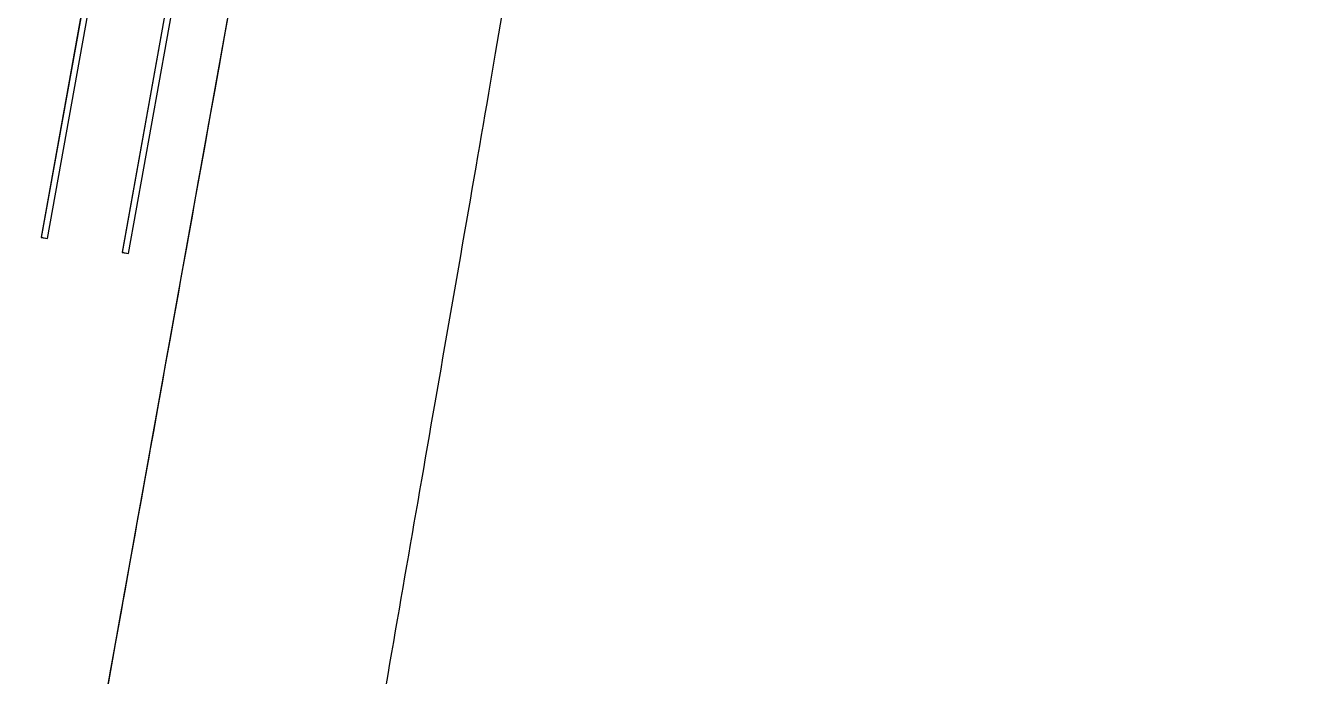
# Model space of a CAD drawing. Header units: millimetres. Extents: x -30345 to 58728, y -138367 to 131916.
# Drawn here: x 19156 to 40262, y -74576 to -63792 of the extents above; entities that cross this region are included whole.
import ezdxf

# ---------------------------------------------------------------- set-up
doc = ezdxf.new("R2010")
doc.units = ezdxf.units.MM
doc.layers.add('maps$Gleise', color=7, linetype='Continuous', true_color=0x000000)
doc.layers.add('maps$strasse', color=7, linetype='Continuous', true_color=0x6c6c6c)

msp = doc.modelspace()

# ---------------------------------------------------------------- linework, layer by layer
at = {"layer": 'maps$Gleise'}
msp.add_line((9083.128, -138366.716, -628.803), (56791.309, 126990.327, -628.803), dxfattribs=at)
at = {"layer": 'maps$strasse'}
for p, q in [((19417.536, -67301.02, -404.214), (19418.721, -67301.27, -504.207)), ((19417.536, -67301.02, -404.214), (19522.231, -67319.826, -404.214)), ((19418.721, -67301.27, -504.207), (19523.417, -67320.076, -504.207)), ((19522.231, -67319.826, -404.214), (19523.417, -67320.076, -504.207)), ((20757.439, -67549.429, -404.214), (20758.625, -67549.679, -504.207)), ((20757.439, -67549.429, -404.214), (20862.135, -67568.235, -404.214)), ((20758.625, -67549.679, -504.207), (20863.32, -67568.485, -504.207)), ((20862.135, -67568.235, -404.214), (20863.32, -67568.485, -504.207))]:
    msp.add_line(p, q, dxfattribs=at)
for points in [[(52873.066, 118829.362), (19417.536, -67301.02)], [(52874.251, 118829.112), (19418.721, -67301.27)], [(19522.231, -67319.826), (52977.761, 118810.556)], [(19523.417, -67320.076), (52978.947, 118810.306)], [(54212.969, 118580.953), (20757.439, -67549.429)], [(54214.155, 118580.703), (20758.625, -67549.679)], [(20862.135, -67568.235), (54317.665, 118562.147)], [(20863.32, -67568.485), (54318.85, 118561.897)]]:
    msp.add_lwpolyline(points, dxfattribs=at)
for points in [[(11608.467, -124320.562), (30953.119, -16723.929), (50297.771, 90872.705)], [(11608.467, -124320.562, -100), (30953.119, -16723.929, -100), (50297.771, 90872.705, -100)], [(15587.293, -102189.987, -628.803), (32942.532, -5658.641, -628.803), (50297.771, 90872.705, -628.803)], [(15587.293, -102189.987, -100), (32942.532, -5658.641, -100), (50297.771, 90872.705, -100)], [(-332.6, -123082.977), (16796.6, -21392.438), (33925.801, 80298.101)], [(-332.6, -123082.977, 100), (16796.6, -21392.438, 100), (33925.801, 80298.101, 100)]]:
    msp.add_open_spline(points, degree=2, dxfattribs=at)
for points in [[(55471.457, 90165.31), (41838.364, 16583.49), (28205.272, -56998.33), (22291.342, -91091.864), (16377.412, -125185.398)], [(55471.457, 90165.31, -100), (41838.364, 16583.49, -100), (28205.272, -56998.33, -100), (22291.342, -91091.864, -100), (16377.412, -125185.398, -100)]]:
    msp.add_open_spline(points, degree=2, knots=[-3, -3, -3, -2, -2, -1, -1, -1], dxfattribs=at)

doc.saveas('drawing.dxf')
